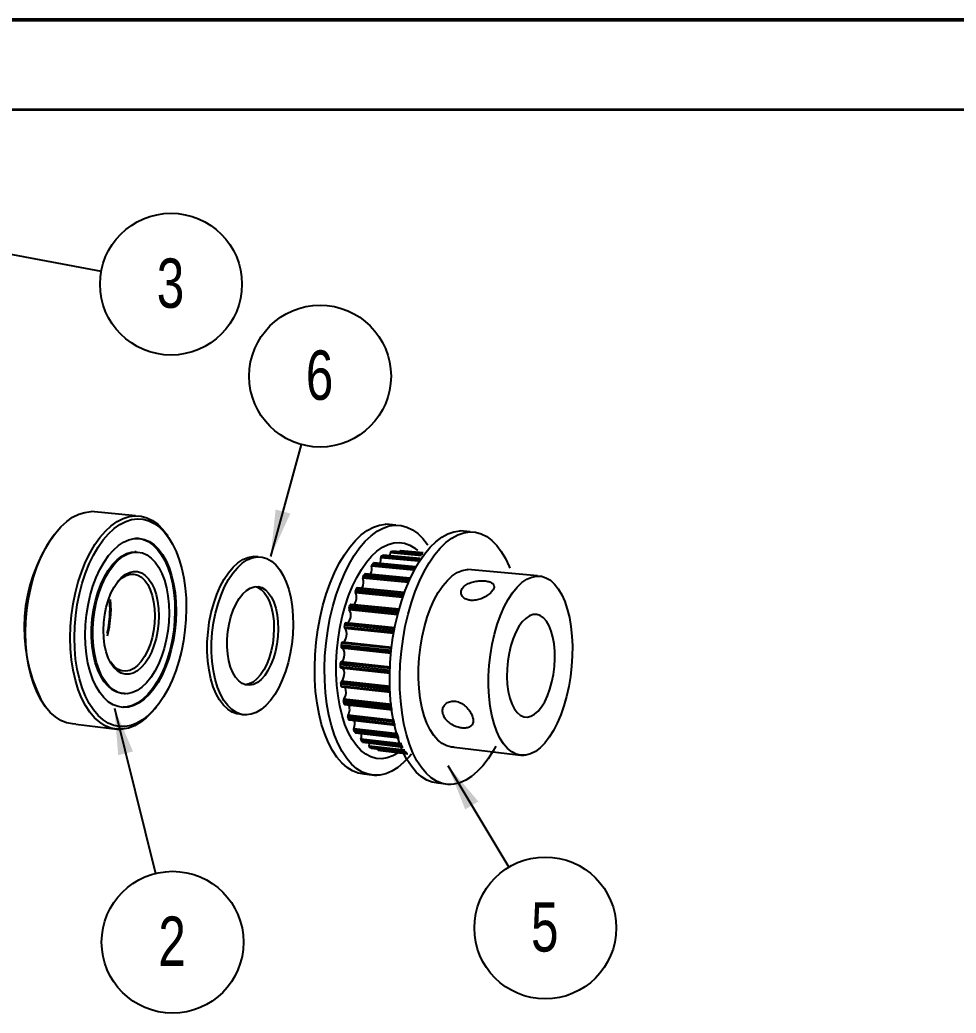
# Model space of a CAD drawing. Header units: millimetres. Extents: x -56 to 279, y 0 to 216.
# Drawn here: x 55.9 to 122.3, y 145.4 to 215.9 of the extents above; entities that cross this region are included whole.
import ezdxf

# ---------------------------------------------------------------- set-up
doc = ezdxf.new("R2010")
doc.units = ezdxf.units.MM
doc.layers.add('PAGE_BORDER', color=7, linetype='Continuous')
doc.layers.add('TITLE_BLOCK_BORDER', color=7, linetype='Continuous')
doc.styles.add('SLDTEXTSTYLE0', font='TXT', dxfattribs={"width": 0.75})
doc.dimstyles.new('SLDDIMSTYLE0', dxfattribs={"dimtxt": 0.18, "dimasz": 3.302, "dimexe": 0, "dimexo": 0.0625, "dimgap": 0, "dimtad": 0, "dimtih": 1, "dimtoh": 1, "dimdec": 0, "dimrnd": 1e-09, "dimzin": 0, "dimdsep": 46, "dimtxsty": 'Standard', "dimsah": 1, "dimcen": 0.09, "dimadec": 0, "dimazin": 0, "dimtfac": 3.302, "dimtdec": 0, "dimtofl": 0, "dimtmove": 0, "dimatfit": 3, "dimfxl": 1, "dimfrac": 2, "dimtolj": 1, "dimtzin": 0, "dimarcsym": 0})

# ---------------------------------------------------------------- blocks, each defined once
blk = doc.blocks.new('SW_NOTE_38')
at = {"layer": 'TITLE_BLOCK_BORDER', "color": 0}
blk.add_circle((4.945, -0.922), 5.031, dxfattribs=at)
at = {"layer": 'TITLE_BLOCK_BORDER', "color": 0, "insert": (4.91, 0.901), "char_height": 3.5, "attachment_point": 2, "style": 'SLDTEXTSTYLE0'}
blk.add_mtext('3', dxfattribs=at)
blk = doc.blocks.new('SW_NOTE_39')
at = {"layer": 'TITLE_BLOCK_BORDER', "color": 0}
blk.add_circle((2.587, -4.314), 5.031, dxfattribs=at)
at = {"layer": 'TITLE_BLOCK_BORDER', "color": 0, "insert": (2.552, -2.49), "char_height": 3.5, "attachment_point": 2, "style": 'SLDTEXTSTYLE0'}
blk.add_mtext('5', dxfattribs=at)
blk = doc.blocks.new('SW_NOTE_40')
at = {"layer": 'TITLE_BLOCK_BORDER', "color": 0}
blk.add_circle((1.329, 4.852), 5.031, dxfattribs=at)
at = {"layer": 'TITLE_BLOCK_BORDER', "color": 0, "insert": (1.294, 6.675), "char_height": 3.5, "attachment_point": 2, "style": 'SLDTEXTSTYLE0'}
blk.add_mtext('6', dxfattribs=at)
blk = doc.blocks.new('SW_NOTE_41')
at = {"layer": 'TITLE_BLOCK_BORDER', "color": 0}
blk.add_circle((1.214, -4.882), 5.031, dxfattribs=at)
at = {"layer": 'TITLE_BLOCK_BORDER', "color": 0, "insert": (1.179, -3.058), "char_height": 3.5, "attachment_point": 2, "style": 'SLDTEXTSTYLE0'}
blk.add_mtext('2', dxfattribs=at)

msp = doc.modelspace()

# ---------------------------------------------------------------- linework, layer by layer
at = {"color": 7, "linetype": 'Continuous', "lineweight": 50}
msp.add_line((0, 215.9), (279.4, 215.9), dxfattribs=at)
at = {"color": 7, "linetype": 'Continuous', "lineweight": 25}
for p, q in [((64.133, 180.727), (60.989, 181.016)), ((82.583, 180.057), (81.892, 180.12)), ((58.378, 179.402), (58.263, 179.255)), ((66.504, 179.135), (66.403, 179.319)), ((87.864, 179.581), (87.159, 179.645)), ((64.168, 178.152), (64.08, 178.161)), ((72.833, 177.806), (72.53, 177.835)), ((81.559, 177.844), (81.623, 177.888)), ((81.623, 177.888), (81.686, 177.926)), ((84.286, 177.636), (81.623, 177.888)), ((84.313, 177.683), (81.698, 177.93)), ((82.194, 177.943), (82.206, 178.086)), ((82.246, 178.176), (82.309, 178.195)), ((82.309, 178.195), (82.373, 178.208)), ((84.493, 177.99), (82.309, 178.195)), ((82.373, 178.208), (82.377, 178.209)), ((84.503, 178.009), (82.377, 178.209)), ((84.527, 178.086), (82.923, 178.236)), ((80.894, 177.25), (80.954, 177.317)), ((80.954, 177.317), (81.015, 177.38)), ((83.95, 177.03), (80.954, 177.317)), ((83.99, 177.107), (81.034, 177.389)), ((92.639, 176.449), (87.709, 176.918)), ((80.277, 176.415), (80.331, 176.503)), ((80.331, 176.503), (80.387, 176.587)), ((83.55, 176.189), (80.331, 176.503)), ((83.597, 176.297), (80.413, 176.606)), ((79.731, 175.37), (79.778, 175.476)), ((79.778, 175.476), (79.826, 175.578)), ((83.146, 175.141), (79.778, 175.476)), ((83.193, 175.278), (79.859, 175.609)), ((79.281, 174.156), (79.318, 174.275)), ((79.318, 174.275), (79.357, 174.392)), ((82.781, 173.923), (79.318, 174.275)), ((82.825, 174.088), (79.395, 174.436)), ((78.944, 172.821), (78.97, 172.949)), ((78.97, 172.949), (78.998, 173.076)), ((82.488, 172.582), (78.97, 172.949)), ((82.524, 172.773), (79.041, 173.135)), ((78.735, 171.419), (78.748, 171.551)), ((78.748, 171.551), (78.764, 171.682)), ((82.29, 171.172), (78.748, 171.551)), ((82.314, 171.384), (78.81, 171.758)), ((78.662, 170.137), (78.665, 170.268)), ((78.662, 170.007), (78.662, 170.137)), ((82.198, 169.749), (78.662, 170.137)), ((78.697, 169.939), (82.195, 169.553)), ((78.715, 168.764), (78.705, 168.889)), ((78.728, 168.641), (78.715, 168.764)), ((82.215, 168.371), (78.715, 168.764)), ((78.761, 168.589), (82.226, 168.198)), ((63.342, 168.103), (63.43, 168.093)), ((57.424, 167.685), (57.515, 167.5)), ((65.497, 167.028), (65.621, 167.172)), ((78.905, 167.488), (78.882, 167.602)), ((78.93, 167.377), (78.905, 167.488)), ((82.335, 167.094), (78.905, 167.488)), ((78.961, 167.339), (82.357, 166.948)), ((71.692, 166.627), (71.994, 166.592)), ((79.222, 166.36), (79.188, 166.458)), ((79.258, 166.265), (79.222, 166.36)), ((79.222, 166.36), (82.541, 165.972)), ((59.891, 165.948), (63.02, 165.565)), ((79.285, 166.24), (82.57, 165.855)), ((79.654, 165.423), (79.61, 165.502)), ((79.7, 165.348), (79.654, 165.423)), ((82.802, 165.05), (79.654, 165.423)), ((79.722, 165.334), (82.833, 164.964)), ((80.182, 164.714), (80.13, 164.77)), ((80.236, 164.661), (80.182, 164.714)), ((83.076, 164.367), (80.182, 164.714)), ((80.252, 164.655), (83.104, 164.312)), ((80.786, 164.257), (80.727, 164.289)), ((80.845, 164.229), (80.786, 164.257)), ((83.306, 163.953), (80.786, 164.257)), ((80.854, 164.227), (83.324, 163.929)), ((81.349, 164.159), (81.355, 164.238)), ((86.734, 164.305), (91.645, 163.72)), ((81.44, 164.068), (81.378, 164.075)), ((81.502, 164.065), (81.44, 164.068)), ((83.431, 163.827), (81.44, 164.068)), ((81.503, 164.065), (81.502, 164.065)), ((81.503, 164.065), (83.435, 163.832)), ((80.539, 162.391), (81.227, 162.305)), ((85.777, 161.74), (86.478, 161.653))]:
    msp.add_line(p, q, dxfattribs=at)
at = {"color": 8, "linetype": 'Continuous', "lineweight": 25}
for p, q in [((84.196, 177.489), (81.528, 177.742)), ((84.258, 177.589), (81.559, 177.844)), ((84.31, 177.678), (81.686, 177.926)), ((84.419, 177.878), (82.206, 178.086)), ((84.48, 177.967), (82.246, 178.176)), ((84.503, 178.008), (82.373, 178.208)), ((83.857, 176.853), (80.872, 177.14)), ((83.914, 176.961), (80.894, 177.25)), ((83.984, 177.096), (81.015, 177.38)), ((83.464, 175.988), (80.265, 176.301)), ((83.512, 176.099), (80.277, 176.415)), ((83.588, 176.276), (80.387, 176.587)), ((83.182, 175.245), (79.826, 175.578)), ((83.109, 175.033), (79.731, 175.37)), ((83.072, 174.923), (79.731, 175.257)), ((82.75, 173.802), (79.281, 174.156)), ((82.724, 173.697), (79.292, 174.048)), ((82.812, 174.041), (79.357, 174.392)), ((82.466, 172.453), (78.944, 172.821)), ((82.45, 172.358), (78.966, 172.723)), ((82.512, 172.71), (78.998, 173.076)), ((82.277, 171.039), (78.735, 171.419)), ((82.304, 171.304), (78.764, 171.682)), ((82.27, 170.958), (78.767, 171.335)), ((82.195, 169.618), (78.662, 170.007)), ((82.202, 169.88), (78.665, 170.268)), ((82.206, 169.975), (78.707, 170.358)), ((82.209, 168.496), (78.705, 168.889)), ((82.222, 168.247), (78.728, 168.641)), ((82.206, 168.603), (78.739, 168.992)), ((82.308, 167.323), (78.906, 167.713)), ((82.32, 167.208), (78.882, 167.602)), ((82.351, 166.984), (78.93, 167.377)), ((82.518, 166.069), (79.188, 166.458)), ((82.496, 166.188), (79.201, 166.572)), ((82.563, 165.878), (79.258, 166.265)), ((82.743, 165.245), (79.612, 165.615)), ((82.776, 165.127), (79.61, 165.502)), ((82.827, 164.977), (79.7, 165.348)), ((83.009, 164.532), (80.121, 164.877)), ((83.051, 164.42), (80.13, 164.77)), ((83.1, 164.318), (80.236, 164.661)), ((83.241, 164.082), (80.708, 164.386)), ((83.288, 163.981), (80.727, 164.289)), ((83.322, 163.93), (80.845, 164.229)), ((83.379, 163.914), (81.349, 164.159)), ((83.424, 163.828), (81.378, 164.075)), ((83.435, 163.832), (81.502, 164.065))]:
    msp.add_line(p, q, dxfattribs=at)
at = {"color": 7, "linetype": 'Continuous', "lineweight": 25, "flags": 128}
for points in [[(59.891, 165.948), (59.663, 165.958), (59.244, 166.04), (58.838, 166.205), (58.45, 166.45), (58.082, 166.773), (57.74, 167.173), (57.428, 167.643), (57.149, 168.179), (56.907, 168.776), (56.705, 169.427), (56.544, 170.125), (56.428, 170.861), (56.357, 171.628), (56.333, 172.416), (56.355, 173.216), (56.425, 174.02), (56.539, 174.818), (56.699, 175.6), (56.9, 176.358), (57.142, 177.082), (57.422, 177.766), (57.735, 178.4), (58.078, 178.977), (58.448, 179.493), (58.839, 179.939), (59.248, 180.313), (59.67, 180.61), (60.099, 180.828), (60.532, 180.963), (60.962, 181.016), (60.989, 181.016)], [(65.497, 167.028), (65.284, 166.778), (64.892, 166.387), (64.484, 166.068), (64.066, 165.824), (63.642, 165.659), (63.216, 165.576), (62.794, 165.575), (62.379, 165.657), (61.977, 165.822), (61.592, 166.068), (61.228, 166.393), (60.89, 166.794), (60.581, 167.266), (60.306, 167.806), (60.067, 168.406), (59.867, 169.06), (59.709, 169.762), (59.595, 170.502), (59.526, 171.274), (59.503, 172.066), (59.527, 172.872), (59.596, 173.681), (59.711, 174.484), (59.871, 175.271), (60.072, 176.034), (60.313, 176.763), (60.591, 177.451), (60.903, 178.089), (61.244, 178.671), (61.611, 179.19), (62, 179.64), (62.406, 180.017), (62.825, 180.316), (63.251, 180.535), (63.679, 180.672), (64.106, 180.726), (64.527, 180.696), (64.936, 180.584), (65.33, 180.391), (65.704, 180.12), (66.054, 179.774), (66.377, 179.358), (66.403, 179.319)], [(67.73, 174.123), (67.706, 173.368), (67.64, 172.61), (67.533, 171.858), (67.386, 171.119), (67.201, 170.401), (66.98, 169.711), (66.724, 169.057), (66.436, 168.446), (66.12, 167.883), (65.778, 167.376), (65.415, 166.929), (65.033, 166.549), (64.636, 166.238), (64.23, 166.001), (63.817, 165.841), (63.403, 165.76), (62.993, 165.76), (62.59, 165.84), (62.199, 166.001), (61.825, 166.24), (61.471, 166.557), (61.142, 166.947), (60.843, 167.407), (60.575, 167.932), (60.343, 168.516), (60.149, 169.153), (59.996, 169.835), (59.885, 170.555), (59.818, 171.306), (59.796, 172.077), (59.819, 172.86), (59.887, 173.647), (59.999, 174.427), (60.153, 175.193), (60.349, 175.935), (60.583, 176.645), (60.853, 177.314), (61.156, 177.935), (61.488, 178.501), (61.845, 179.006), (62.223, 179.444), (62.617, 179.811), (63.024, 180.102), (63.438, 180.316), (63.855, 180.45), (64.27, 180.502), (64.679, 180.474), (65.077, 180.365), (65.46, 180.178), (65.823, 179.915), (66.164, 179.578), (66.478, 179.173), (66.763, 178.703), (67.015, 178.175), (67.232, 177.593), (67.412, 176.965), (67.553, 176.296), (67.653, 175.595), (67.713, 174.868), (67.73, 174.123)], [(80.539, 162.391), (80.35, 162.395), (79.933, 162.467), (79.527, 162.624), (79.137, 162.865), (78.767, 163.189), (78.419, 163.592), (78.099, 164.072), (77.809, 164.624), (77.552, 165.242), (77.331, 165.921), (77.149, 166.654), (77.007, 167.435), (76.908, 168.254), (76.851, 169.104), (76.839, 169.977), (76.871, 170.862), (76.946, 171.752), (77.065, 172.637), (77.225, 173.508), (77.426, 174.355), (77.664, 175.171), (77.938, 175.947), (78.245, 176.675), (78.581, 177.348), (78.943, 177.96), (79.326, 178.503), (79.728, 178.975), (80.144, 179.369), (80.57, 179.682), (81.001, 179.913), (81.433, 180.059), (81.863, 180.119), (81.892, 180.12)], [(83.714, 163.819), (83.55, 163.623), (83.15, 163.208), (82.737, 162.867), (82.315, 162.604), (81.889, 162.422), (81.462, 162.323), (81.038, 162.31), (80.622, 162.381), (80.217, 162.538), (79.828, 162.78), (79.458, 163.104), (79.112, 163.508), (78.792, 163.988), (78.503, 164.54), (78.247, 165.159), (78.027, 165.839), (77.846, 166.573), (77.705, 167.354), (77.606, 168.175), (77.55, 169.026), (77.538, 169.899), (77.569, 170.786), (77.645, 171.677), (77.764, 172.563), (77.924, 173.435), (78.125, 174.284), (78.363, 175.101), (78.637, 175.878), (78.943, 176.607), (79.278, 177.281), (79.64, 177.893), (80.023, 178.438), (80.424, 178.91), (80.839, 179.305), (81.264, 179.619), (81.694, 179.85), (82.126, 179.996), (82.554, 180.056), (82.975, 180.031), (83.385, 179.92), (83.78, 179.726), (84.157, 179.452), (84.511, 179.099), (84.84, 178.672), (84.854, 178.651)], [(67.014, 173.938), (66.99, 173.253), (66.924, 172.567), (66.817, 171.887), (66.67, 171.224), (66.485, 170.585), (66.265, 169.979), (66.011, 169.414), (65.728, 168.898), (65.42, 168.437), (65.089, 168.037), (64.74, 167.705), (64.378, 167.444), (64.008, 167.259), (63.634, 167.152), (63.261, 167.126), (62.895, 167.18), (62.54, 167.316), (62.202, 167.53), (61.885, 167.822), (61.593, 168.186), (61.331, 168.62), (61.103, 169.115), (60.911, 169.667), (60.759, 170.268), (60.649, 170.908), (60.583, 171.58), (60.561, 172.274), (60.584, 172.98), (60.652, 173.688), (60.764, 174.388), (60.917, 175.07), (61.111, 175.725), (61.341, 176.343), (61.606, 176.916), (61.9, 177.436), (62.22, 177.896), (62.561, 178.289), (62.919, 178.611), (63.288, 178.857), (63.663, 179.024), (64.039, 179.111), (64.411, 179.116), (64.774, 179.04), (65.124, 178.885), (65.454, 178.653), (65.762, 178.347), (66.043, 177.972), (66.293, 177.533), (66.51, 177.036), (66.691, 176.488), (66.833, 175.896), (66.935, 175.268), (66.996, 174.613), (67.014, 173.938)], [(64.136, 179.132), (64.324, 179.124), (64.687, 179.049), (65.036, 178.893), (65.367, 178.661), (65.675, 178.355), (65.956, 177.98), (66.206, 177.541), (66.423, 177.044), (66.604, 176.497), (66.746, 175.905), (66.848, 175.277), (66.909, 174.622), (66.927, 173.948)], [(85.777, 161.74), (85.591, 161.744), (85.181, 161.815), (84.783, 161.972), (84.401, 162.215), (84.038, 162.54), (83.698, 162.946), (83.384, 163.43), (83.101, 163.986), (82.85, 164.609), (82.635, 165.294), (82.459, 166.034), (82.322, 166.822), (82.226, 167.649), (82.173, 168.507), (82.164, 169.388), (82.197, 170.283), (82.274, 171.181), (82.393, 172.075), (82.554, 172.955), (82.753, 173.812), (82.99, 174.636), (83.262, 175.42), (83.565, 176.157), (83.897, 176.837), (84.254, 177.456), (84.633, 178.006), (85.03, 178.483), (85.439, 178.882), (85.858, 179.199), (86.283, 179.433), (86.708, 179.582), (87.13, 179.643), (87.159, 179.645)], [(89.143, 163.483), (88.764, 162.991), (88.369, 162.571), (87.963, 162.225), (87.548, 161.958), (87.129, 161.773), (86.709, 161.672), (86.293, 161.657), (85.884, 161.728), (85.487, 161.885), (85.105, 162.127), (84.743, 162.453), (84.404, 162.86), (84.092, 163.344), (83.809, 163.9), (83.56, 164.524), (83.346, 165.21), (83.169, 165.951), (83.033, 166.739), (82.938, 167.568), (82.886, 168.427), (82.877, 169.309), (82.911, 170.205), (82.988, 171.105), (83.107, 172), (83.267, 172.881), (83.466, 173.739), (83.703, 174.565), (83.974, 175.35), (84.277, 176.087), (84.609, 176.769), (84.966, 177.388), (85.344, 177.939), (85.739, 178.417), (86.148, 178.816), (86.566, 179.135), (86.99, 179.369), (87.414, 179.518), (87.835, 179.58), (88.249, 179.555), (88.651, 179.445), (89.038, 179.25), (89.407, 178.973), (89.754, 178.618), (90.076, 178.188), (90.37, 177.687), (90.633, 177.121), (90.679, 177.006)], [(83.027, 164.1), (82.772, 163.908), (82.382, 163.685), (81.988, 163.542), (81.595, 163.482), (81.207, 163.506), (80.829, 163.614), (80.465, 163.805), (80.118, 164.078), (79.793, 164.431), (79.494, 164.859), (79.224, 165.358), (78.986, 165.923), (78.784, 166.548), (78.619, 167.226), (78.494, 167.949), (78.41, 168.709), (78.368, 169.498), (78.37, 170.306), (78.414, 171.124), (78.501, 171.942), (78.629, 172.752), (78.797, 173.542), (79.004, 174.306), (79.245, 175.033), (79.519, 175.715), (79.823, 176.345), (80.153, 176.916), (80.504, 177.421), (80.873, 177.855), (81.256, 178.213), (81.648, 178.492), (82.044, 178.689), (82.441, 178.803), (82.834, 178.832), (83.218, 178.777), (83.59, 178.639), (83.946, 178.419), (84.129, 178.268)], [(63.342, 168.103), (63.134, 168.116), (62.8, 168.204), (62.481, 168.373), (62.182, 168.622), (61.908, 168.945), (61.664, 169.339), (61.453, 169.796), (61.28, 170.31), (61.148, 170.872), (61.059, 171.472), (61.014, 172.101), (61.015, 172.747), (61.061, 173.399), (61.152, 174.047), (61.286, 174.68), (61.461, 175.286), (61.674, 175.856), (61.92, 176.379), (62.197, 176.848), (62.498, 177.254), (62.82, 177.591), (63.156, 177.853), (63.5, 178.036), (63.848, 178.138), (64.08, 178.161)], [(66.507, 173.808), (66.483, 173.173), (66.416, 172.537), (66.307, 171.911), (66.158, 171.304), (65.971, 170.726), (65.749, 170.186), (65.496, 169.693), (65.215, 169.254), (64.911, 168.878), (64.589, 168.569), (64.253, 168.334), (63.91, 168.177), (63.564, 168.1), (63.221, 168.106), (62.888, 168.194), (62.569, 168.363), (62.27, 168.611), (61.996, 168.935), (61.752, 169.329), (61.541, 169.786), (61.369, 170.3), (61.236, 170.862), (61.147, 171.462), (61.102, 172.091), (61.103, 172.737), (61.149, 173.39), (61.24, 174.038), (61.374, 174.671), (61.549, 175.277), (61.762, 175.847), (62.009, 176.371), (62.285, 176.839), (62.586, 177.245), (62.908, 177.582), (63.244, 177.844), (63.588, 178.028), (63.936, 178.13), (64.281, 178.149), (64.617, 178.086), (64.939, 177.942), (65.243, 177.72), (65.522, 177.423), (65.774, 177.056), (65.993, 176.627), (66.176, 176.141), (66.321, 175.608), (66.425, 175.035), (66.488, 174.431), (66.507, 173.808)], [(71.692, 166.627), (71.673, 166.627), (71.325, 166.669), (70.987, 166.795), (70.667, 167.004), (70.368, 167.293), (70.095, 167.659), (69.853, 168.096), (69.646, 168.597), (69.476, 169.155), (69.347, 169.762), (69.262, 170.407), (69.22, 171.081), (69.224, 171.774), (69.273, 172.474), (69.366, 173.17), (69.502, 173.851), (69.678, 174.507), (69.892, 175.126), (70.141, 175.701), (70.42, 176.221), (70.725, 176.678), (71.051, 177.067), (71.393, 177.38), (71.745, 177.614), (72.103, 177.766), (72.46, 177.832), (72.53, 177.835)], [(75.311, 172.974), (75.284, 172.296), (75.215, 171.616), (75.105, 170.944), (74.955, 170.291), (74.767, 169.666), (74.544, 169.077), (74.29, 168.535), (74.008, 168.046), (73.702, 167.618), (73.376, 167.258), (73.035, 166.971), (72.685, 166.763), (72.33, 166.635), (71.975, 166.592), (71.627, 166.633), (71.29, 166.759), (70.969, 166.968), (70.671, 167.258), (70.398, 167.624), (70.157, 168.061), (69.949, 168.562), (69.78, 169.121), (69.652, 169.728), (69.566, 170.373), (69.525, 171.048), (69.529, 171.741), (69.577, 172.441), (69.671, 173.137), (69.806, 173.819), (69.983, 174.475), (70.197, 175.095), (70.446, 175.67), (70.725, 176.19), (71.029, 176.648), (71.355, 177.037), (71.697, 177.351), (72.049, 177.585), (72.406, 177.736), (72.763, 177.803), (73.113, 177.785), (73.453, 177.682), (73.776, 177.496), (74.079, 177.231), (74.356, 176.891), (74.604, 176.482), (74.818, 176.01), (74.997, 175.481), (75.137, 174.904), (75.237, 174.288), (75.296, 173.642), (75.311, 172.974)], [(81.498, 177.402), (81.527, 177.565), (81.528, 177.742)], [(81.686, 177.926), (81.694, 177.929), (81.698, 177.93)], [(86.734, 164.305), (86.55, 164.312), (86.212, 164.391), (85.887, 164.554), (85.58, 164.801), (85.294, 165.127), (85.035, 165.529), (84.805, 166.002), (84.608, 166.539), (84.448, 167.133), (84.325, 167.777), (84.243, 168.46), (84.203, 169.174), (84.204, 169.908), (84.248, 170.652), (84.333, 171.396), (84.459, 172.128), (84.623, 172.84), (84.823, 173.52), (85.056, 174.158), (85.32, 174.747), (85.609, 175.278), (85.921, 175.744), (86.25, 176.138), (86.591, 176.456), (86.941, 176.693), (87.294, 176.847), (87.646, 176.915), (87.709, 176.918)], [(65.783, 173.621), (65.759, 173.081), (65.693, 172.542), (65.586, 172.015), (65.44, 171.513), (65.258, 171.046), (65.045, 170.624), (64.804, 170.256), (64.541, 169.952), (64.262, 169.717), (63.973, 169.558), (63.68, 169.477), (63.39, 169.478), (63.108, 169.56), (62.843, 169.722), (62.599, 169.961), (62.382, 170.271), (62.197, 170.646), (62.049, 171.077), (61.941, 171.555), (61.875, 172.069), (61.854, 172.607), (61.877, 173.157), (61.944, 173.706), (62.054, 174.242), (62.204, 174.752), (62.391, 175.225), (62.61, 175.649), (62.856, 176.016), (63.123, 176.317), (63.406, 176.546), (63.698, 176.698), (63.992, 176.768), (64.282, 176.758), (64.561, 176.666), (64.823, 176.495), (65.063, 176.25), (65.274, 175.936), (65.454, 175.559), (65.597, 175.13), (65.701, 174.657), (65.763, 174.15), (65.783, 173.621)], [(62.879, 176.041), (62.906, 176.07), (63.176, 176.313), (63.456, 176.481), (63.74, 176.57), (64.022, 176.578), (64.295, 176.506), (64.552, 176.355), (64.787, 176.129), (64.996, 175.834), (65.173, 175.477), (65.314, 175.066), (65.417, 174.611), (65.479, 174.122), (65.499, 173.611)], [(93.476, 165.005), (93.161, 164.597), (92.832, 164.262), (92.494, 164.004), (92.15, 163.827), (91.806, 163.734), (91.465, 163.727), (91.133, 163.805), (90.814, 163.969), (90.513, 164.216), (90.233, 164.545), (89.979, 164.95), (89.755, 165.426), (89.563, 165.967), (89.407, 166.566), (89.289, 167.215), (89.21, 167.904), (89.172, 168.624), (89.176, 169.365), (89.221, 170.116), (89.307, 170.867), (89.432, 171.607), (89.595, 172.325), (89.794, 173.011), (90.025, 173.657), (90.286, 174.252), (90.572, 174.788), (90.879, 175.259), (91.203, 175.658), (91.54, 175.979), (91.885, 176.219), (92.232, 176.375), (92.577, 176.445), (92.916, 176.429), (93.244, 176.327), (93.557, 176.142), (93.85, 175.875), (94.12, 175.532), (94.363, 175.116), (94.576, 174.635), (94.756, 174.094), (94.902, 173.501), (95.012, 172.863), (95.084, 172.19), (95.117, 171.489), (95.111, 170.771), (95.066, 170.043), (94.983, 169.316), (94.863, 168.6), (94.707, 167.902), (94.518, 167.233), (94.297, 166.6), (94.047, 166.013), (93.773, 165.479), (93.476, 165.005)], [(74.25, 172.684), (74.225, 172.154), (74.159, 171.624), (74.054, 171.107), (73.911, 170.616), (73.734, 170.16), (73.527, 169.751), (73.295, 169.399), (73.043, 169.111), (72.777, 168.894), (72.502, 168.754), (72.226, 168.694), (71.954, 168.716), (71.693, 168.82), (71.45, 169.004), (71.23, 169.263), (71.038, 169.591), (70.879, 169.982), (70.757, 170.426), (70.675, 170.913), (70.636, 171.43), (70.639, 171.965), (70.685, 172.507), (70.773, 173.041), (70.901, 173.554), (71.065, 174.035), (71.263, 174.472), (71.488, 174.855), (71.735, 175.174), (71.999, 175.422), (72.273, 175.594), (72.55, 175.685), (72.825, 175.695), (73.09, 175.622), (73.34, 175.47), (73.568, 175.241), (73.77, 174.942), (73.941, 174.58), (74.077, 174.163), (74.175, 173.701), (74.233, 173.204), (74.25, 172.684)], [(72.605, 175.711), (72.788, 175.653), (73.038, 175.5), (73.267, 175.272), (73.469, 174.973), (73.64, 174.611), (73.776, 174.194), (73.875, 173.732), (73.933, 173.236), (73.95, 172.716)], [(62.321, 174.773), (62.358, 174.45), (62.378, 173.941)], [(62.284, 174.636), (62.295, 174.513), (62.316, 173.988)], [(65.499, 173.611), (65.476, 173.089), (65.41, 172.568), (65.304, 172.061), (65.16, 171.578), (64.981, 171.131), (64.771, 170.729), (64.534, 170.384), (64.277, 170.102), (64.004, 169.89), (63.723, 169.753), (63.44, 169.696), (63.161, 169.719), (62.893, 169.822), (62.642, 170.004), (62.415, 170.26), (62.345, 170.362)], [(66.927, 173.948), (66.903, 173.263), (66.837, 172.576), (66.73, 171.897), (66.583, 171.233), (66.398, 170.595), (66.178, 169.989), (65.924, 169.424), (65.641, 168.908), (65.333, 168.447), (65.002, 168.047), (64.653, 167.715), (64.291, 167.454), (63.92, 167.269), (63.546, 167.162), (63.255, 167.135)], [(92.93, 167.161), (93.153, 167.525), (93.353, 167.949), (93.526, 168.421), (93.667, 168.931), (93.774, 169.467), (93.845, 170.018), (93.877, 170.569), (93.87, 171.11), (93.823, 171.627), (93.739, 172.109), (93.619, 172.545), (93.465, 172.924), (93.28, 173.237), (93.07, 173.478), (92.839, 173.639), (92.592, 173.717), (92.335, 173.711), (92.074, 173.619), (91.815, 173.443), (91.564, 173.188), (91.327, 172.859), (91.11, 172.463), (90.918, 172.01), (90.756, 171.511), (90.628, 170.978), (90.537, 170.423), (90.485, 169.86), (90.473, 169.303), (90.502, 168.764), (90.571, 168.257), (90.677, 167.793), (90.82, 167.385), (90.994, 167.04), (91.196, 166.768), (91.421, 166.575), (91.663, 166.464), (91.917, 166.438), (92.177, 166.498), (92.436, 166.641), (92.689, 166.864), (92.93, 167.161)], [(73.95, 172.716), (73.925, 172.186), (73.859, 171.656), (73.753, 171.14), (73.61, 170.649), (73.433, 170.194), (73.226, 169.785), (72.994, 169.433), (72.742, 169.145), (72.475, 168.928), (72.2, 168.788), (71.924, 168.729), (71.876, 168.726)], [(78.854, 171.759), (78.903, 171.779), (78.989, 171.863), (79.059, 172), (79.102, 172.171), (79.114, 172.351), (79.093, 172.518), (79.041, 172.648), (78.966, 172.723)], [(78.998, 173.076), (79.002, 173.091), (79.007, 173.104), (79.013, 173.116), (79.021, 173.125), (79.028, 173.131), (79.036, 173.135), (79.041, 173.135)], [(78.707, 170.358), (78.797, 170.415), (78.875, 170.529), (78.932, 170.687), (78.959, 170.866), (78.954, 171.042), (78.916, 171.191), (78.85, 171.294), (78.767, 171.335)], [(78.767, 171.335), (78.759, 171.337), (78.752, 171.342), (78.746, 171.351), (78.741, 171.361), (78.737, 171.374), (78.735, 171.388), (78.734, 171.403), (78.735, 171.419)], [(78.764, 171.682), (78.767, 171.698), (78.771, 171.713), (78.776, 171.726), (78.782, 171.738), (78.789, 171.747), (78.797, 171.753), (78.805, 171.757), (78.81, 171.758)], [(78.697, 169.939), (78.695, 169.939), (78.687, 169.941), (78.68, 169.946), (78.674, 169.954), (78.669, 169.965), (78.665, 169.977), (78.663, 169.992), (78.662, 170.007)], [(78.739, 168.992), (78.824, 169.081), (78.892, 169.221), (78.934, 169.393), (78.944, 169.573), (78.921, 169.737), (78.867, 169.863), (78.791, 169.934), (78.774, 169.941)], [(78.761, 168.589), (78.76, 168.589), (78.752, 168.591), (78.745, 168.596), (78.739, 168.604), (78.734, 168.614), (78.73, 168.627), (78.728, 168.641)], [(78.906, 167.713), (78.983, 167.831), (79.038, 167.991), (79.064, 168.17), (79.056, 168.344), (79.016, 168.49), (78.95, 168.588), (78.944, 168.593)], [(78.961, 167.339), (78.959, 167.339), (78.951, 167.341), (78.944, 167.346), (78.938, 167.354), (78.933, 167.365), (78.93, 167.377)], [(80.708, 164.386), (80.729, 164.564), (80.727, 164.665)], [(80.854, 164.227), (80.852, 164.227), (80.845, 164.229)], [(89.698, 164.384), (89.503, 164.04), (89.143, 163.483)], [(81.378, 164.075), (81.37, 164.078), (81.364, 164.083), (81.358, 164.091), (81.353, 164.101), (81.35, 164.114), (81.348, 164.128), (81.348, 164.143), (81.349, 164.159)]]:
    msp.add_lwpolyline(points, dxfattribs=at)
at = {"color": 7, "linetype": 'Continuous', "lineweight": 25}
for centre, radius, start, end in [((67.592, 172.764), 11.366, 145.16894, 206.54324), ((81.647, 177.761), 0.121, 136.44921, 189.12636), ((82.301, 178.098), 0.0961, 125.29674, 187.0781), ((82.927, 178.204), 0.0319, 97.51303, 145.6918), ((79.964, 176.96), 0.926, 338.20553, 11.16732), ((81.008, 177.17), 0.139, 144.70779, 192.57939), ((81.036, 177.362), 0.0277, 94.34183, 140.1468), ((79.447, 176.037), 0.86, 330.80901, 17.89191), ((80.404, 176.344), 0.146, 150.97735, 197.36535), ((80.418, 176.571), 0.0348, 97.71227, 153.46135), ((79.867, 175.567), 0.0427, 101.0104, 164.44997), ((79.033, 174.918), 0.776, 322.17907, 25.85936), ((79.859, 175.313), 0.139, 155.75531, 203.67907), ((78.698, 173.654), 0.713, 313.78543, 33.59354), ((79.395, 174.113), 0.122, 159.22838, 212.03367), ((79.41, 174.385), 0.0538, 105.82174, 171.87083), ((55.629, 173.999), 6.688, 346.02814, 359.90216), ((56.102, 173.949), 6.276, 343.93971, 359.93424), ((79.037, 172.79), 0.0975, 161.32426, 223.35985), ((78.761, 170.278), 0.0964, 123.82558, 186.37476), ((78.825, 168.907), 0.121, 135.30649, 188.40727), ((79.018, 167.631), 0.139, 143.76514, 191.82487), ((78.524, 166.993), 0.798, 328.1477, 26.23597), ((79.328, 166.5), 0.146, 150.15268, 196.5455), ((79.289, 166.271), 0.0317, 191.41327, 262.82879), ((79.738, 165.556), 0.139, 154.99762, 202.74396), ((78.811, 165.977), 0.879, 335.69442, 17.99993), ((79.723, 165.359), 0.0251, 204.61125, 267.84309), ((79.233, 165.166), 0.934, 342.01181, 10.97853), ((80.234, 164.833), 0.122, 158.50707, 210.90282), ((80.251, 164.676), 0.021, 222.67856, 270.45402), ((80.8, 164.354), 0.0972, 160.61957, 221.90715)]:
    msp.add_arc(centre, radius, start, end, dxfattribs=at)
for points, knots in [([(87.903, 174.721), (88.026, 174.719), (88.271, 174.714), (88.664, 174.829), (89.025, 175.01), (89.32, 175.238), (89.513, 175.475), (89.585, 175.693), (89.529, 175.875), (89.348, 176.01), (89.056, 176.094), (88.69, 176.121), (88.291, 176.089), (87.901, 175.995), (87.564, 175.836), (87.324, 175.623), (87.209, 175.378), (87.228, 175.129), (87.379, 174.912), (87.619, 174.768), (87.819, 174.735), (87.903, 174.721)], [0, 0, 0, 0, 0.0530586, 0.106095, 0.159707, 0.2137094, 0.2670942, 0.319832, 0.3728682, 0.4266962, 0.4806025, 0.5337141, 0.586407, 0.6396993, 0.6936796, 0.7473732, 0.8002668, 0.8530788, 0.9066357, 0.9606474, 1, 1, 1, 1]), ([(87.29, 165.664), (87.403, 165.659), (87.631, 165.649), (87.887, 165.752), (88.049, 165.939), (88.098, 166.206), (88.032, 166.525), (87.862, 166.858), (87.604, 167.169), (87.278, 167.416), (86.916, 167.562), (86.56, 167.586), (86.249, 167.488), (86.018, 167.285), (85.899, 167.004), (85.912, 166.684), (86.055, 166.367), (86.31, 166.083), (86.645, 165.857), (86.991, 165.715), (87.201, 165.679), (87.29, 165.664)], [0, 0, 0, 0, 0.053059, 0.106095, 0.159707, 0.213709, 0.267094, 0.319832, 0.372868, 0.426696, 0.480603, 0.533714, 0.586407, 0.639699, 0.69368, 0.747373, 0.800267, 0.853079, 0.906636, 0.960647, 1, 1, 1, 1])]:
    msp.add_open_spline(points, degree=3, knots=knots, dxfattribs=at)
at = {"layer": 'PAGE_BORDER', "lineweight": 35}
msp.add_line((6.35, 209.55), (273.05, 209.55), dxfattribs=at)

# ---------------------------------------------------------------- block references
at = {"layer": 'TITLE_BLOCK_BORDER'}
for name, p in [('SW_NOTE_38', (61.703, 198.072)), ('SW_NOTE_40', (75.892, 185.774)), ('SW_NOTE_39', (90.607, 155.795)), ('SW_NOTE_41', (65.546, 155.35))]:
    msp.add_blockref(name, p, dxfattribs=at)

# ---------------------------------------------------------------- leaders
for points in [[(51.261, 200.019), (61.703, 198.072)], [(73.718, 177.839), (75.892, 185.774)], [(62.631, 167.071), (65.546, 155.35)], [(86.283, 163.005), (90.607, 155.795)]]:
    msp.add_leader(points, dimstyle='SLDDIMSTYLE0', dxfattribs=at)

doc.saveas('drawing.dxf')
